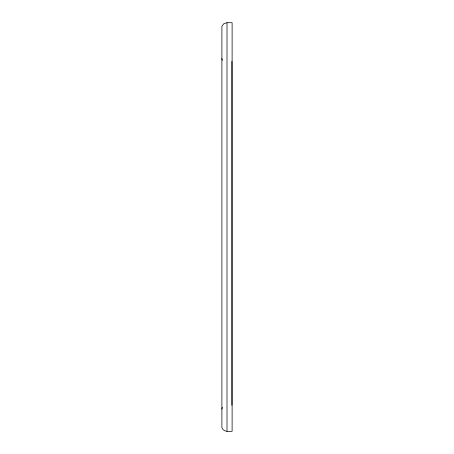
<?xml version="1.0" encoding="UTF-8"?>
<svg xmlns="http://www.w3.org/2000/svg" width="454" height="454" viewBox="0 0 454 454"><rect width="100%" height="100%" fill="white"/><g stroke="black" fill="none" stroke-linecap="round" stroke-linejoin="round"><path stroke-width="0.68" d="M221.893 409.168L222.284 407.215M227 22.7L223.89 23.676L221.893 26.247L221.893 427.753C223.317 431.902 228.64 431.669 232.108 431.3L232.108 22.7L227 22.7L227 431.3M222.284 60.405L221.893 58.453M231.903 61.404L231.903 405.309"/></g></svg>
